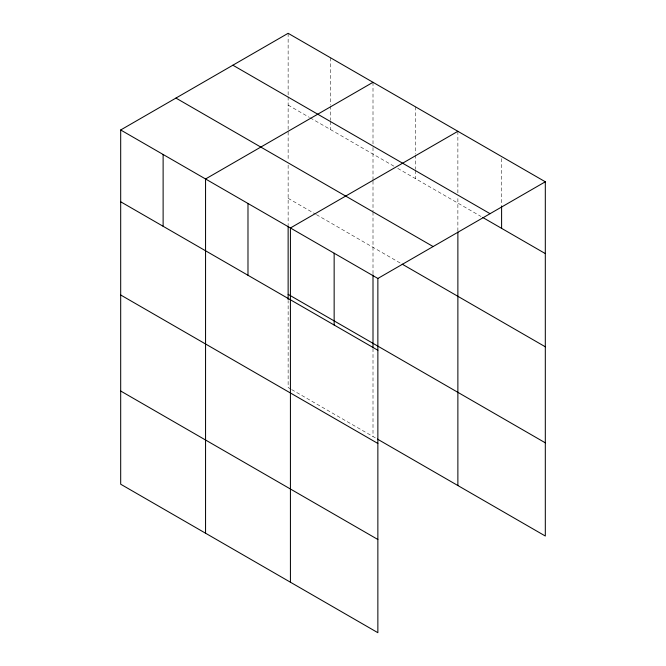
<?xml version="1.0" encoding="UTF-8"?>
<svg xmlns="http://www.w3.org/2000/svg" width="666" height="666" viewBox="0 0 666 666"><rect width="100%" height="100%" fill="white"/><g stroke="black" fill="none" stroke-linecap="round" stroke-linejoin="round"><path stroke-width="0.5" stroke-dasharray="3.33 2.5" d="M288.137 96.903L288.137 161.03M373.002 181.027L373.002 211.064M373.002 179.995L373.002 145.896M457.875 231.069L457.875 196.953M288.137 105.103L309.349 117.358M310.239 117.865L394.222 166.358M397.76 168.398L481.077 216.5M288.137 198.31L315.542 214.136M316.425 214.643L401.29 263.644M290.784 389.069L288.137 387.537L288.137 300.549M291.666 389.585L376.54 438.578M501.598 158.591L501.598 205.777M457.875 131.302L457.875 192.849M415.442 106.801L415.442 153.988M415.442 155.011L415.442 169.372M415.442 170.396L415.442 178.605M373.002 82.301L373.002 144.872M373.002 212.096L373.002 273.868M373.002 348.518L373.002 436.538M330.569 57.8L330.569 104.987M330.569 106.011L330.569 120.371M330.569 121.395L330.569 129.604M288.137 33.3L288.137 95.871M288.137 165.168L288.137 224.867"/><path stroke-width="1" d="M120.688 129.978L377.863 278.463L377.863 632.7L120.688 484.215L120.688 129.978L288.137 33.3L545.312 181.785L545.312 536.022L377.422 439.094M457.875 232.101L457.875 485.539M373.002 82.301L205.553 178.979L205.553 533.216M457.875 131.302L290.426 227.972L290.426 582.217M377.863 278.463L545.312 181.785M232.875 65.201L490.059 213.686M482.858 217.532L545.312 253.588M175.941 98.077L433.125 246.553M402.181 264.152L545.312 346.795M288.137 294.339L545.312 442.823M120.688 201.781L377.863 350.266M120.688 294.988L377.863 443.464M120.688 391.017L377.863 539.493M501.598 206.801L501.598 228.346M373.002 274.892L373.002 347.477M334.149 253.213L334.149 325.025M288.137 225.891L288.137 299.517M247.985 203.471L247.985 275.283M163.12 154.479L163.12 226.282"/></g></svg>
